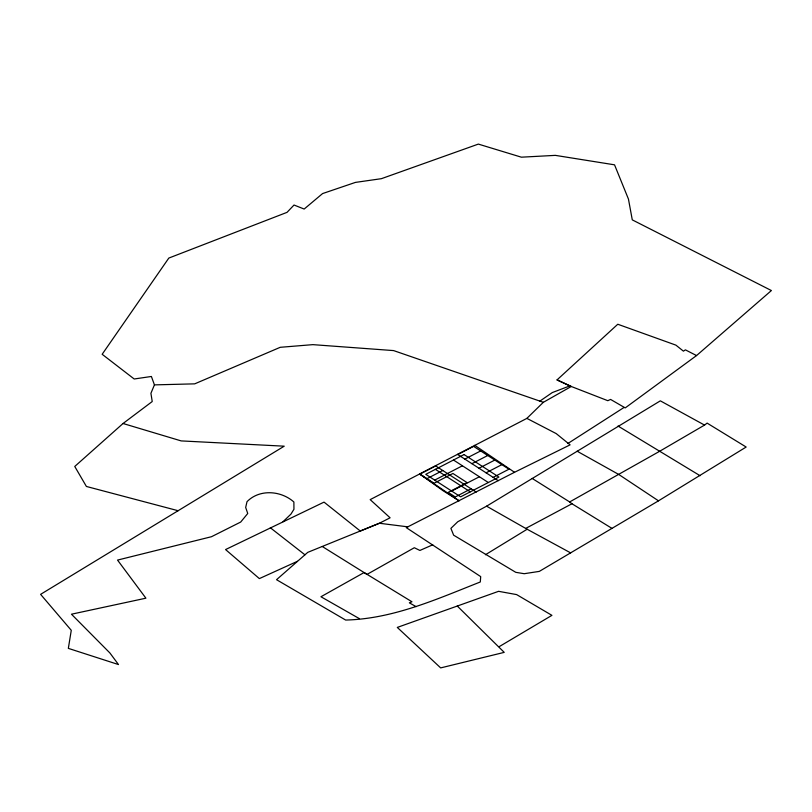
<?xml version="1.0" encoding="UTF-8"?>
<svg xmlns="http://www.w3.org/2000/svg" width="812" height="812" viewBox="0 0 812 812"><rect width="100%" height="100%" fill="white"/><g stroke="black" fill="none" stroke-linecap="round" stroke-linejoin="round"><path stroke-width="1.22" d="M696.544 355.565L685.399 349.86L683.42 351.149L675.888 345.13L617.78 324.242L557.042 379.904L571.272 386.492L607.812 400.692L610.573 399.423L625.23 407.908L696.544 355.565L771.4 290.544L632.284 219.869L628.447 199.072L614.542 164.826L555.337 155.366L521.375 157.183L478.349 144.1L381.396 178.681L355.423 182.406L322.577 193.571L304.175 209.049L294.025 205.03L287.022 212.358L168.815 258.074L102.16 354.286L134.193 378.991L151.397 376.474L154.432 384.878L150.92 393.302L152.23 401.534L123.038 423.499L74.755 466.464L86.397 486.459L178.122 510.718M526.876 418.383L556.2 433.588L570.095 444.854L514.524 472.29L406.274 527.627L480.704 576.621L480.298 581.981C436.846 599.114 393.12 618.896 345.648 620.053L276.537 579.697L307.758 552.353L379.377 523.253L390.095 517.802L370.181 499.624L526.876 418.383L543.35 402.305L571.272 386.492L557.042 379.904M283.033 521.71L290.95 514.108L293.944 509.286L293.883 501.999C281.023 490.549 259.505 488.865 247.01 501.674L245.671 507.459L247.741 513.488L240.717 522.035L211.496 536.712L117.537 560.087L145.906 598.19L71.466 614.207L109.924 653L118.481 664.551L68.34 648.372L71.273 630.305L40.6 594.354L284.22 446.184L181.177 440.906L123.038 423.499M704.542 425.092L707.11 423.113L746.167 447.036L658.491 500.831L539.33 571.384L524.207 573.708L515.782 572.328L453.644 535.189L450.904 528.358L457.765 521.74L486.591 506.18L660.339 400.844L704.542 425.092L659.314 451.472L569.659 501.948L532.164 478.43M539.899 401.108L552.272 392.582L569.892 385.873M567.892 443.494L624.002 407.482M485.414 554.758L527.14 529.241L570.663 552.891M499.136 646.687L551.927 615.354L516.625 594.597L498.588 591.319L397.291 627.422L440.672 667.9L504.222 652.371L457.288 606.046M486.591 506.18L525.709 528.419L571.952 503.755L611.913 528.348M435.689 465.936L419.865 474.106L443.068 490.722L459.186 500.862L419.865 474.106L434.024 483.241L452.923 473.477L467.083 482.612L448.173 492.376L455.248 496.954L471.072 488.773M457.765 454.537L473.589 446.367L508.972 469.204L493.148 477.375M426.939 478.674L442.763 470.503M464.84 459.105L480.663 450.934M434.704 480.105L462.414 465.794M471.914 463.672L487.738 455.502M478.989 468.24L494.812 460.069M486.073 472.807L501.897 464.637M451.685 491.067L479.405 476.756M407.837 526.846L379.377 523.253L360.295 531.038L324.039 502.12L225.563 549.562L259.363 578.601L297.446 561.305M432.755 544.801L419.895 550.445L414.323 547.735L367.044 574.388L322.354 546.547M154.432 384.878L194.697 383.853L280.241 347.303L312.874 344.643L393.617 350.591L543.35 402.305M577.159 451.228L618.795 474.492L658.491 500.831M416.14 606.645L409.339 602.839L411.968 601.783L364.091 572.551L320.943 596.749L359.29 618.602M525.709 528.419L527.14 529.241M700.086 475.72L618.033 426.036M457.491 454.365L498.274 480.684M453.472 460.018L488.337 482.521M435.577 465.865L476.197 492.082M435.405 469.346L470.27 491.849M474.726 445.311L514.524 472.29M270.355 527.77L304.936 554.799M569.659 501.948L571.952 503.755M464.048 454.558L425.762 474.33L460.627 496.832L498.913 477.06L464.048 454.558"/></g></svg>
